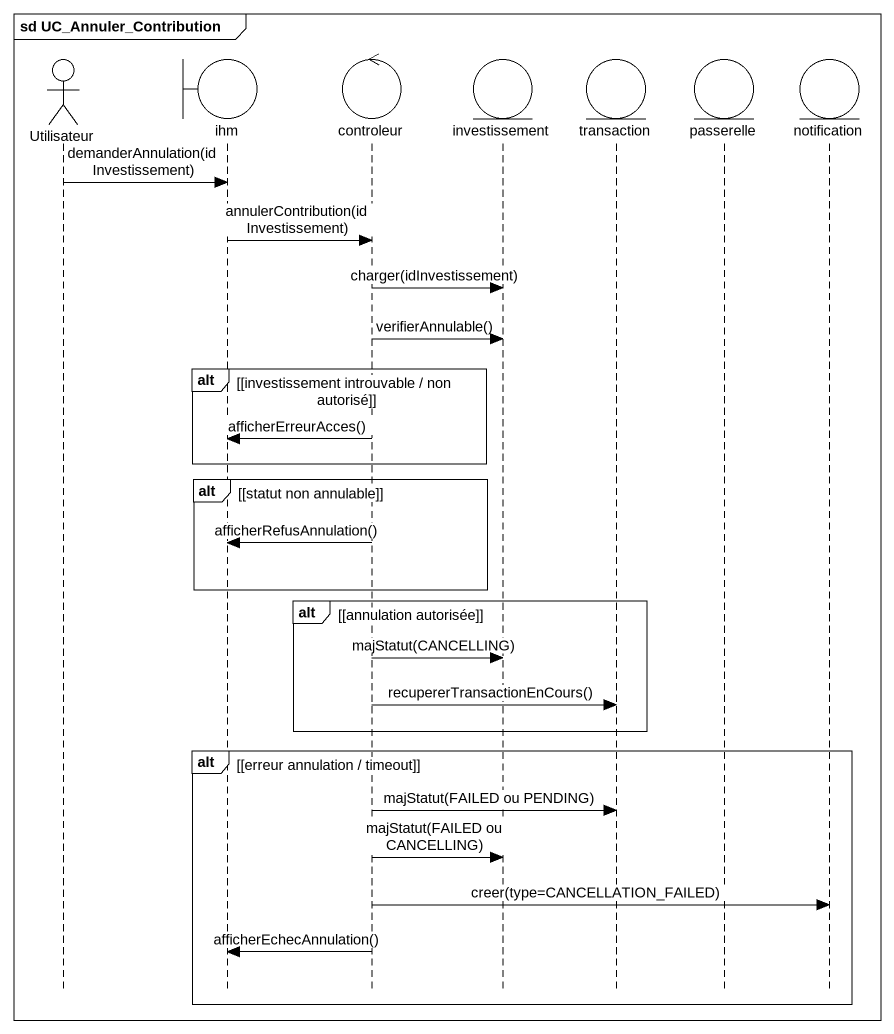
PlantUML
@startuml
mainframe sd UC_Annuler_Contribution
hide footbox
actor Utilisateur
boundary ihm
control controleur
entity investissement
entity transaction
entity passerelle
entity notification

Utilisateur -> ihm : demanderAnnulation(idInvestissement)
ihm -> controleur : annulerContribution(idInvestissement)
controleur -> investissement : charger(idInvestissement)
controleur -> investissement : verifierAnnulable()
alt [investissement introuvable / non autorisé]
  controleur -> ihm : afficherErreurAcces()
end
alt [statut non annulable]
  controleur -> ihm : afficherRefusAnnulation()
end
alt [annulation autorisée]
  controleur -> investissement : majStatut(CANCELLING)
  controleur -> transaction : recupererTransactionEnCours()
end
alt [erreur annulation / timeout]
  controleur -> transaction : majStatut(FAILED ou PENDING)
  controleur -> investissement : majStatut(FAILED ou CANCELLING)
  controleur -> notification : creer(type=CANCELLATION_FAILED)
  controleur -> ihm : afficherEchecAnnulation()
end
@enduml
